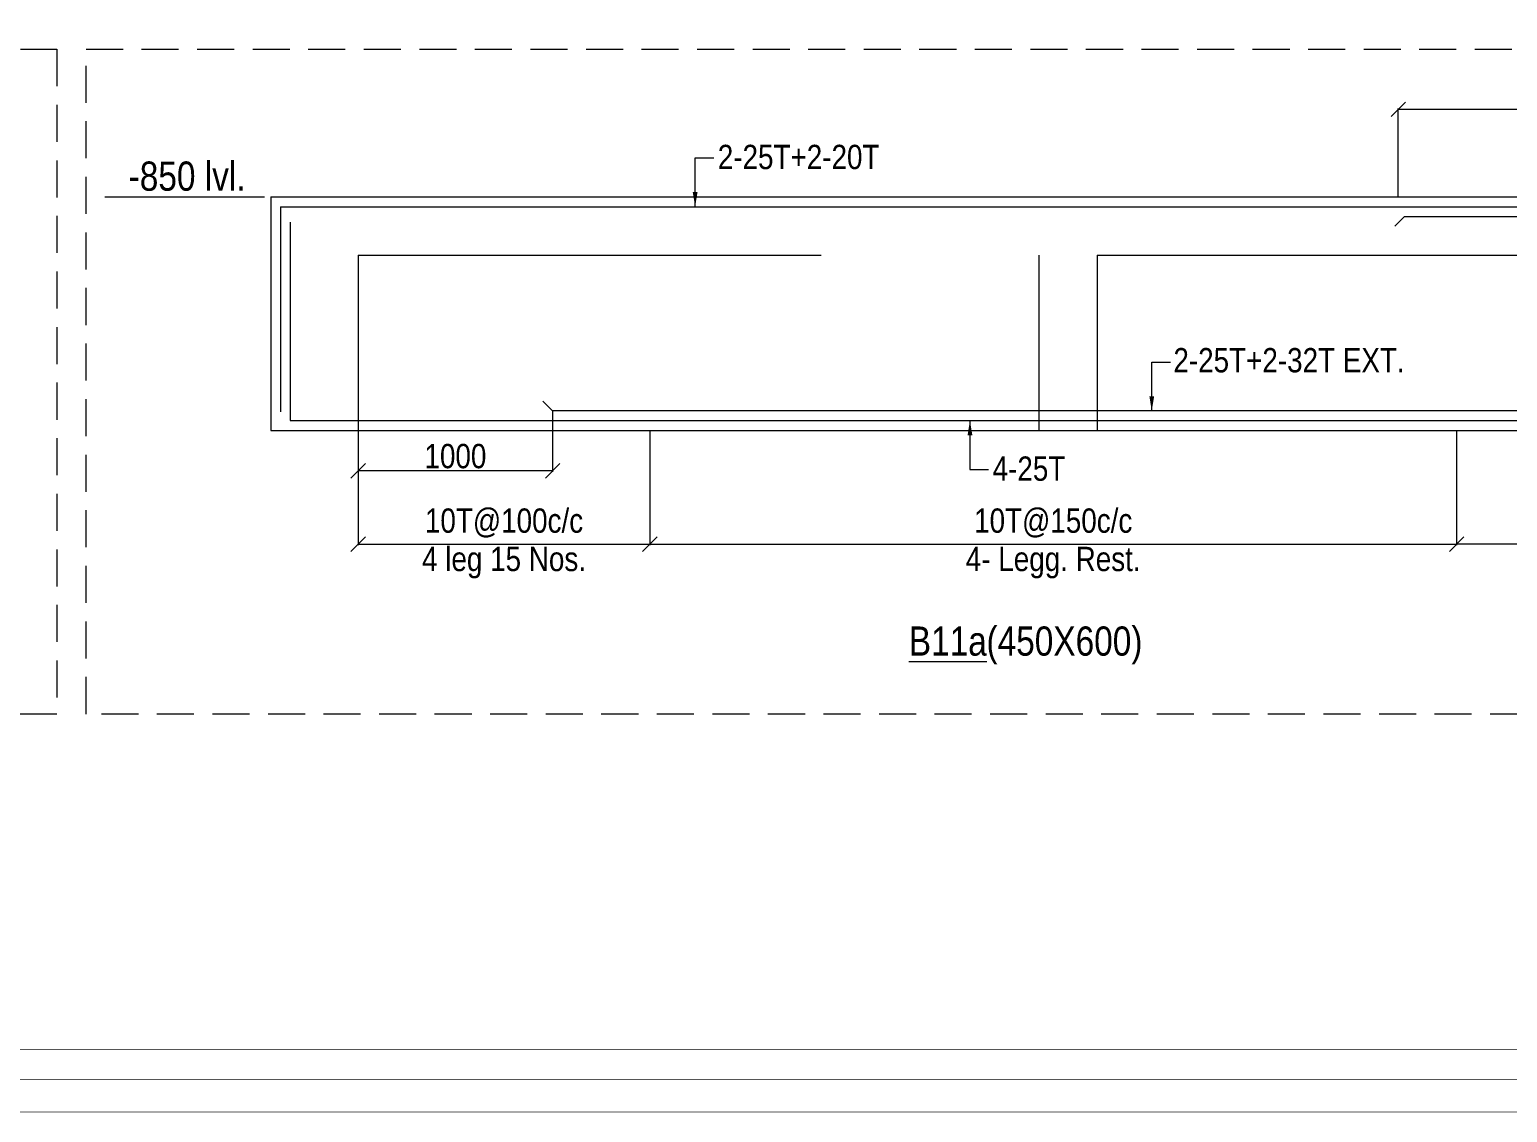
# Model space of a CAD drawing. Header units: millimetres. Extents: x 1112055 to 3390982, y -148532 to 766891.
# Drawn here: x 2930637 to 2945841, y -64434 to -53298 of the extents above; entities that cross this region are included whole.
import ezdxf
from ezdxf.enums import TextEntityAlignment as Align

# ---------------------------------------------------------------- set-up
doc = ezdxf.new("R2010")
doc.units = ezdxf.units.MM
doc.header["$PDMODE"] = 35
doc.header["$PDSIZE"] = -25
doc.linetypes.add('Hidden', pattern=[9.525, 6.35, -3.175])
for name, color, linetype, lineweight in [('B BEAM', 148, 'Continuous', 13), ('B BEAM IN LINE', 250, 'Continuous', 0), ('B STEEL', 34, 'Continuous', 15), ('B STEEL DIM', 216, 'Continuous', 13), ('B STEEL TEXT', 7, 'Continuous', 15), ('B STIRRUPS', 139, 'Continuous', 13), ('B TITLE BLOCK', 250, 'Continuous', 0), ('B-BEAM DOT', 251, 'Hidden', 9), ('B-BEAM NO', 215, 'Continuous', 18)]:
    doc.layers.add(name, color=color, linetype=linetype, lineweight=lineweight)
doc.layers.add('LEVEL-PLAN', color=12, linetype='Continuous')
doc.styles.add('SWINC', font='swissc.ttf')
doc.dimstyles.new('BHOOMI', dxfattribs={"dimtxt": 230, "dimasz": 150, "dimexe": 10, "dimexo": 0, "dimgap": 25, "dimtad": 1, "dimdec": 0, "dimzin": 0, "dimdsep": 46, "dimtxsty": 'SWINC', "dimblk": 'OBLIQUE', "dimcen": 0.09, "dimclrd": 250, "dimclre": 250, "dimclrt": 256, "dimaunit": 1, "dimadec": 3, "dimazin": 0, "dimtfac": 1, "dimtdec": 0, "dimtofl": 0, "dimtmove": 1, "dimatfit": 3, "dimfxl": 100, "dimtolj": 1, "dimtzin": 0, "dimlwd": 9, "dimlwe": 5, "dimarcsym": 0})

# ---------------------------------------------------------------- blocks, each defined once
blk = doc.blocks.new('_Oblique')
at = {"color": 0, "linetype": 'ByBlock', "lineweight": -2}
blk.add_line((-0.5, -0.5), (0.5, 0.5), dxfattribs=at)
blk = doc.blocks.new('*D6054')
at = {"layer": 'B STEEL DIM', "lineweight": 5, "transparency": 16777216}
for p, q in [((2944718, -55019), (2944718, -54108)), ((2948318, -55019), (2948318, -54108))]:
    blk.add_line(p, q, dxfattribs=at)
at = {"layer": 'B STEEL DIM', "lineweight": 9, "transparency": 16777216}
blk.add_line((2944718, -54118), (2948318, -54118), dxfattribs=at)
at = {"layer": 'Defpoints', "color": 0, "lineweight": 40, "transparency": 16777216}
for p in [(2948318, -54118), (2944718, -55019), (2948318, -55019)]:
    blk.add_point(p, dxfattribs=at)
at = {"layer": 'B STEEL DIM', "lineweight": 9, "transparency": 16777216, "xscale": 150, "yscale": 150, "zscale": 150, "rotation": 180}
blk.add_blockref('_Oblique', (2944718, -54118), dxfattribs=at)
at = {"layer": 'B STEEL DIM', "lineweight": 9, "transparency": 16777216, "xscale": 150, "yscale": 150, "zscale": 150}
blk.add_blockref('_Oblique', (2948318, -54118), dxfattribs=at)
at = {"layer": 'B STEEL DIM', "transparency": 16777216, "insert": (2946518, -53968), "char_height": 250, "attachment_point": 5, "style": 'SWINC'}
blk.add_mtext('\\A1;1800', dxfattribs=at)
blk = doc.blocks.new('*D6055')
at = {"layer": 'B STEEL DIM', "lineweight": 5, "transparency": 16777216}
for p, q in [((2936018, -57219), (2936018, -57846)), ((2934018, -57441), (2934018, -57846))]:
    blk.add_line(p, q, dxfattribs=at)
at = {"layer": 'B STEEL DIM', "lineweight": 9, "transparency": 16777216}
blk.add_line((2936018, -57836), (2934018, -57836), dxfattribs=at)
at = {"layer": 'Defpoints', "color": 0, "lineweight": 40, "transparency": 16777216}
for p in [(2936018, -57219), (2934018, -57441), (2934018, -57836)]:
    blk.add_point(p, dxfattribs=at)
at = {"layer": 'B STEEL DIM', "lineweight": 9, "transparency": 16777216, "xscale": 150, "yscale": 150, "zscale": 150, "rotation": 180}
blk.add_blockref('_Oblique', (2934018, -57836), dxfattribs=at)
at = {"layer": 'B STEEL DIM', "lineweight": 9, "transparency": 16777216, "xscale": 150, "yscale": 150, "zscale": 150}
blk.add_blockref('_Oblique', (2936018, -57836), dxfattribs=at)
at = {"layer": 'B STEEL DIM', "transparency": 16777216, "insert": (2935018, -57686), "char_height": 250, "attachment_point": 5, "style": 'SWINC'}
blk.add_mtext('\\A1;1000', dxfattribs=at)
blk = doc.blocks.new('*D6056')
at = {"layer": 'B STIRRUPS', "color": 250, "lineweight": 0, "transparency": 16777216}
for p, q in [((2937018, -57419), (2937018, -58599)), ((2945318, -57419), (2945318, -58599)), ((2937018, -58589), (2945318, -58589))]:
    blk.add_line(p, q, dxfattribs=at)
at = {"layer": 'Defpoints', "color": 0, "lineweight": 40, "transparency": 16777216}
for p in [(2937018, -57419), (2945318, -57419), (2945318, -58589)]:
    blk.add_point(p, dxfattribs=at)
at = {"layer": 'B STIRRUPS', "color": 250, "lineweight": 0, "transparency": 16777216, "xscale": 150, "yscale": 150, "zscale": 150, "rotation": 180}
blk.add_blockref('_Oblique', (2937018, -58589), dxfattribs=at)
at = {"layer": 'B STIRRUPS', "color": 250, "lineweight": 0, "transparency": 16777216, "xscale": 150, "yscale": 150, "zscale": 150}
blk.add_blockref('_Oblique', (2945318, -58589), dxfattribs=at)
at = {"layer": 'B STIRRUPS', "transparency": 16777216, "char_height": 250, "attachment_point": 5, "style": 'SWINC'}
for s, insert in [('\\A1;10T@150c/c', (2941168, -58373)), ('4- Legg. Rest.', (2941168, -58780))]:
    blk.add_mtext(s, dxfattribs=dict(at, insert=insert))
blk = doc.blocks.new('*D6057')
at = {"layer": 'B STIRRUPS', "color": 250, "lineweight": 0, "transparency": 16777216}
for p, q in [((2934018, -57419), (2934018, -58599)), ((2937018, -57419), (2937018, -58599)), ((2934018, -58589), (2937018, -58589))]:
    blk.add_line(p, q, dxfattribs=at)
at = {"layer": 'Defpoints', "color": 0, "lineweight": 40, "transparency": 16777216}
for p in [(2934018, -57419), (2937018, -57419), (2937018, -58589)]:
    blk.add_point(p, dxfattribs=at)
at = {"layer": 'B STIRRUPS', "color": 250, "lineweight": 0, "transparency": 16777216, "xscale": 150, "yscale": 150, "zscale": 150, "rotation": 180}
blk.add_blockref('_Oblique', (2934018, -58589), dxfattribs=at)
at = {"layer": 'B STIRRUPS', "color": 250, "lineweight": 0, "transparency": 16777216, "xscale": 150, "yscale": 150, "zscale": 150}
blk.add_blockref('_Oblique', (2937018, -58589), dxfattribs=at)
at = {"layer": 'B STIRRUPS', "transparency": 16777216, "char_height": 250, "attachment_point": 5, "style": 'SWINC'}
for s, insert in [('\\A1;10T@100c/c', (2935518, -58373)), ('4 leg 15 Nos.', (2935518, -58780))]:
    blk.add_mtext(s, dxfattribs=dict(at, insert=insert))
blk = doc.blocks.new('*D6059')
at = {"layer": 'B STIRRUPS', "color": 250, "lineweight": 0, "transparency": 16777216}
for p, q in [((2945318, -57419), (2945318, -58599)), ((2948318, -57419), (2948318, -58599)), ((2948318, -58589), (2945318, -58589))]:
    blk.add_line(p, q, dxfattribs=at)
at = {"layer": 'Defpoints', "color": 0, "lineweight": 40, "transparency": 16777216}
for p in [(2945318, -57419), (2948318, -57419), (2945318, -58589)]:
    blk.add_point(p, dxfattribs=at)
at = {"layer": 'B STIRRUPS', "color": 250, "lineweight": 0, "transparency": 16777216, "xscale": 150, "yscale": 150, "zscale": 150, "rotation": 180}
blk.add_blockref('_Oblique', (2945318, -58589), dxfattribs=at)
at = {"layer": 'B STIRRUPS', "color": 250, "lineweight": 0, "transparency": 16777216, "xscale": 150, "yscale": 150, "zscale": 150}
blk.add_blockref('_Oblique', (2948318, -58589), dxfattribs=at)
at = {"layer": 'B STIRRUPS', "transparency": 16777216, "char_height": 250, "attachment_point": 5, "style": 'SWINC'}
for s, insert in [('\\A1;10T@100c/c', (2946818, -58373)), ('4 leg 15 Nos.', (2946818, -58780))]:
    blk.add_mtext(s, dxfattribs=dict(at, insert=insert))

msp = doc.modelspace()

# ---------------------------------------------------------------- linework, layer by layer
at = {"color": 252, "lineweight": 0, "ltscale": 25, "const_width": 7.31}
msp.add_lwpolyline([(2905358, -64430.5), (2905358, 35068.1), (3056577, 35068.1), (3056577, -64430.5)], close=True, dxfattribs=at)
at = {"layer": 'B BEAM'}
msp.add_line((2931410.8, -55019.5, 0), (2933054, -55019.5, 0), dxfattribs=at)
at = {"layer": 'B BEAM', "ltscale": 25}
for p, q in [((2933118.3, -55019.5, 0), (2954709.1, -55019.5, 0)), ((2933118.3, -55019.5, 0), (2933118.3, -57419.5, 0)), ((2933118.3, -57419.5, 0), (2948318.3, -57419.5, 0))]:
    msp.add_line(p, q, dxfattribs=at)
at = {"layer": 'B BEAM IN LINE', "color": 250, "linetype": 'Hidden', "lineweight": 0, "ltscale": 60, "elevation": 0}
for points in [[(2906541.5, -53499.7), (2930917.9, -53499.7), (2930917.9, -60336.9), (2906541.5, -60336.9)], [(2931217.9, -53499.7), (2955187.8, -53499.7), (2955187.8, -60336.9), (2931217.9, -60336.9)]]:
    msp.add_lwpolyline(points, close=True, dxfattribs=at)
at = {"layer": 'B STEEL', "color": 34, "lineweight": 9, "ltscale": 25}
for p, q in [((2933218.3, -55119.5, 0), (2933218.3, -57228.9, 0)), ((2933218.3, -55119.5, 0), (2954709.1, -55119.5, 0)), ((2933318.3, -55278, 0), (2933318.3, -57319.5, 0)), ((2944781.9, -55219.5, 0), (2944681.9, -55319.5, 0)), ((2944781.9, -55219.5, 0), (2954709.1, -55219.5, 0)), ((2935918.3, -57119.5, 0), (2936018.3, -57219.5, 0)), ((2946318.3, -57219.5, 0), (2936018.3, -57219.5, 0)), ((2933318.3, -57319.5, 0), (2954709.1, -57319.5, 0))]:
    msp.add_line(p, q, dxfattribs=at)
at = {"layer": 'B TITLE BLOCK', "color": 1, "ltscale": 25, "const_width": 7.31}
msp.add_lwpolyline([(2905694.7, -64093.8), (2905694.7, 34731.4), (3056240.2, 34731.4), (3056240.2, -64093.8)], close=True, dxfattribs=at)
at = {"layer": 'B TITLE BLOCK', "color": 250, "lineweight": 0, "ltscale": 25, "const_width": 7.31}
msp.add_lwpolyline([(2906001.1, -63787.4), (2906001.1, 34425), (3055933.9, 34425), (3055933.9, -63787.4)], close=True, dxfattribs=at)
at = {"layer": 'B-BEAM DOT', "linetype": 'Hidden', "ltscale": 750}
for p, q in [((2934018.3, -55619.5, 0), (2941018.3, -55619.5, 0)), ((2934018.3, -55619.5, 0), (2934018.3, -57419.5, 0)), ((2941018.3, -55619.5, 0), (2941018.3, -57419.5, 0)), ((2941618.3, -55619.5, 0), (2948318.3, -55619.5, 0)), ((2941618.3, -55619.5, 0), (2941618.3, -57419.5, 0))]:
    msp.add_line(p, q, dxfattribs=at)

# ---------------------------------------------------------------- texts
at = {"layer": 'B STEEL TEXT', "style": 'SWINC'}
for s, p in [('2-25T+2-20T', (2937717.1, -54733.1, 0)), ('2-25T+2-32T EXT.', (2942404.2, -56823.1, 0)), ('4-25T', (2940544.4, -57938.2, 0))]:
    msp.add_text(s, height=250, dxfattribs=at).set_placement(p)
at = {"layer": 'B-BEAM NO', "ltscale": 25, "style": 'SWINC'}
for s, p in [('%%UB11a', (2940083.3, -59736.7, 0)), ('(450X600)', (2941283.6, -59736.7, 0))]:
    msp.add_text(s, height=300, dxfattribs=at).set_placement(p, align=Align.CENTER)
at = {"layer": 'LEVEL-PLAN', "linetype": 'ByBlock', "ltscale": 800, "style": 'SWINC'}
msp.add_text('-850 lvl.', height=300, dxfattribs=at).set_placement((2932257.8, -54955.3, 0), align=Align.CENTER)

# ---------------------------------------------------------------- dimensions: what is measured, and where the dimension line sits
at = {"layer": 'B STEEL DIM'}
dim = msp.add_linear_dim(base=(2948318.3, -54117.7, 0), p1=(2944718.3, -55019.5, 0), p2=(2948318.3, -55019.5, 0), angle=180, dimstyle='BHOOMI', override={"dimscale": 1, "dimtxt": 250, "dimlfac": 0.5, "dimtxsty": 'SWINC', "dimblk1": 'Oblique', "dimblk2": 'Oblique', "dimsah": 1, "dimclrd": 256, "dimclre": 256, "dimclrt": 256}, dxfattribs=at)
dim.commit()
dim.dimension.update_dxf_attribs({"geometry": '*D6054', "text_midpoint": (2946518.3, -53967.7, 0)})
dim = msp.add_linear_dim(base=(2934018.3, -57835.9, 0), p1=(2936018.3, -57219.5, 0), p2=(2934018.3, -57441.1, 0), dimstyle='BHOOMI', override={"dimscale": 1, "dimtxt": 250, "dimlfac": 0.5, "dimtxsty": 'SWINC', "dimblk1": 'Oblique', "dimblk2": 'Oblique', "dimsah": 1, "dimclrd": 256, "dimclre": 256, "dimclrt": 256}, dxfattribs=at)
dim.commit()
dim.dimension.update_dxf_attribs({"geometry": '*D6055', "text_midpoint": (2935018.3, -57685.9, 0)})
at = {"layer": 'B STIRRUPS'}
for base, p1, p2, text, picture, middle in [((2937018.3, -58588.7), (2934018.3, -57419.5, 0), (2937018.3, -57419.5, 0), '10T@100c/c\\X4 leg 15 Nos. ', '*D6057', (2935518.3, -58588.7)), ((2945318.3, -58588.7), (2937018.3, -57419.5, 0), (2945318.3, -57419.5, 0), '10T@150c/c\\X4- Legg. Rest. ', '*D6056', (2941168.3, -58588.7))]:
    dim = msp.add_linear_dim(base=base, p1=p1, p2=p2, angle=180, text=text, dimstyle='BHOOMI', override={"dimscale": 1, "dimtxt": 250, "dimgap": 25, "dimlfac": 0.5, "dimtxsty": 'SWINC', "dimblk1": 'Oblique', "dimblk2": 'Oblique', "dimsah": 1, "dimlwd": 0, "dimlwe": 0}, dxfattribs=at)
    dim.commit()
    dim.dimension.update_dxf_attribs({"geometry": picture, "text_midpoint": middle})
dim = msp.add_linear_dim(base=(2945318.3, -58588.7), p1=(2948318.3, -57419.5, 0), p2=(2945318.3, -57419.5, 0), text='10T@100c/c\\X4 leg 15 Nos. ', dimstyle='BHOOMI', override={"dimscale": 1, "dimtxt": 250, "dimgap": 25, "dimlfac": 0.5, "dimtxsty": 'SWINC', "dimblk1": 'Oblique', "dimblk2": 'Oblique', "dimsah": 1, "dimlwd": 0, "dimlwe": 0}, dxfattribs=at)
dim.commit()
dim.dimension.update_dxf_attribs({"geometry": '*D6059', "text_midpoint": (2946818.3, -58588.7)})

# ---------------------------------------------------------------- leaders
at = {"layer": 'B STEEL TEXT'}
for points in [[(2937484.1, -55119.5, 0), (2937484.1, -54616.9, 0), (2937676.3, -54616.9, 0)], [(2942181.7, -57219.5, 0), (2942181.7, -56716.9, 0), (2942373.9, -56716.9, 0)], [(2940311.3, -57319.5, 0), (2940311.3, -57822, 0), (2940503.6, -57822, 0)]]:
    msp.add_leader(points, dimstyle='BHOOMI', override={"dimtad": 0, "dimclrd": 256, "dimlwd": 0}, dxfattribs=at)

doc.saveas('drawing.dxf')
